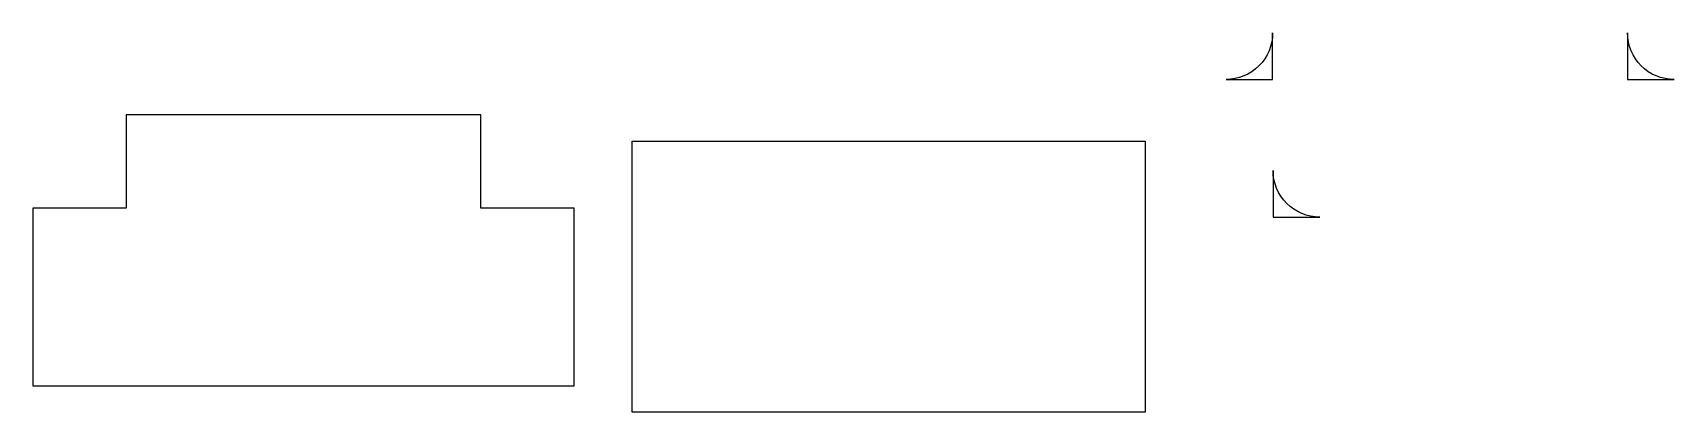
# Model space of a CAD drawing. Extents: x -1338 to 1024, y 230 to 1240.
# Drawn here: x -1338 to -444, y 1033 to 1240 of the extents above; entities that cross this region are included whole.
import ezdxf

# ---------------------------------------------------------------- set-up
doc = ezdxf.new("R2010")
doc.units = 0
doc.layers.add('Layer_1', color=7, linetype='CONTINUOUS')

msp = doc.modelspace()

# ---------------------------------------------------------------- linework, layer by layer
at = {"layer": 'Layer_1', "color": 7}
for p, q in [((-469.530317, 1239.895378), (-469.530317, 1214.495378)), ((-469.530317, 1239.895378), (-469.530317, 1239.895378)), ((-688.130179, 1214.495378), (-662.730179, 1214.495378)), ((-688.130179, 1214.495378), (-688.130179, 1214.495378)), ((-469.530317, 1214.495378), (-444.130317, 1214.495378)), ((-1011.508828, 1180.873223), (-732.108828, 1180.873223)), ((-1011.508828, 1033.473298), (-1011.508828, 1180.873223)), ((-732.108828, 1180.873223), (-732.108828, 1033.473298)), ((-662.505406, 1165.026361), (-662.505406, 1139.626361)), ((-662.505406, 1165.026361), (-662.505406, 1165.026361)), ((-662.505406, 1139.626361), (-637.105406, 1139.626361)), ((-732.108828, 1033.473298), (-1011.508828, 1033.473298))]:
    msp.add_line(p, q, dxfattribs=at)
at = {"layer": 'Layer_1', "color": 5}
for p, q in [((-1286.952299, 1195.246632), (-1286.952299, 1144.446632)), ((-1093.752448, 1195.246632), (-1286.952299, 1195.246632)), ((-1286.952299, 1195.246632), (-1286.952299, 1195.246632)), ((-1093.752448, 1144.446632), (-1093.752448, 1195.246632)), ((-1286.952299, 1144.446632), (-1337.752299, 1144.446632)), ((-1337.752299, 1144.446632), (-1337.752299, 1047.846706)), ((-1042.952448, 1144.446632), (-1093.752448, 1144.446632)), ((-1042.952448, 1047.846706), (-1042.952448, 1144.446632)), ((-1337.752299, 1047.846706), (-1042.952448, 1047.846706))]:
    msp.add_line(p, q, dxfattribs=at)
at = {"layer": 'Layer_1', "color": 7}
for points in [[(-662.730179, 1239.895378), (-662.730179, 1233.158879), (-665.406243, 1226.69829), (-670.169667, 1221.934866)], [(-662.730179, 1214.495378), (-662.730179, 1214.495378), (-662.730179, 1239.895378), (-662.730179, 1239.895378)], [(-462.090829, 1221.934866), (-466.854253, 1226.69829), (-469.530317, 1233.158879), (-469.530317, 1239.895378)], [(-670.169667, 1221.934866), (-674.933091, 1217.171442), (-681.39368, 1214.495378), (-688.130179, 1214.495378)], [(-444.130317, 1214.495378), (-450.866816, 1214.495378), (-457.327405, 1217.171442), (-462.090829, 1221.934866)], [(-655.065918, 1147.065848), (-659.829342, 1151.829272), (-662.505406, 1158.289862), (-662.505406, 1165.026361)], [(-637.105406, 1139.626361), (-643.841905, 1139.626361), (-650.302494, 1142.302424), (-655.065918, 1147.065848)]]:
    msp.add_open_spline(points, degree=3, dxfattribs=at)

doc.saveas('drawing.dxf')
